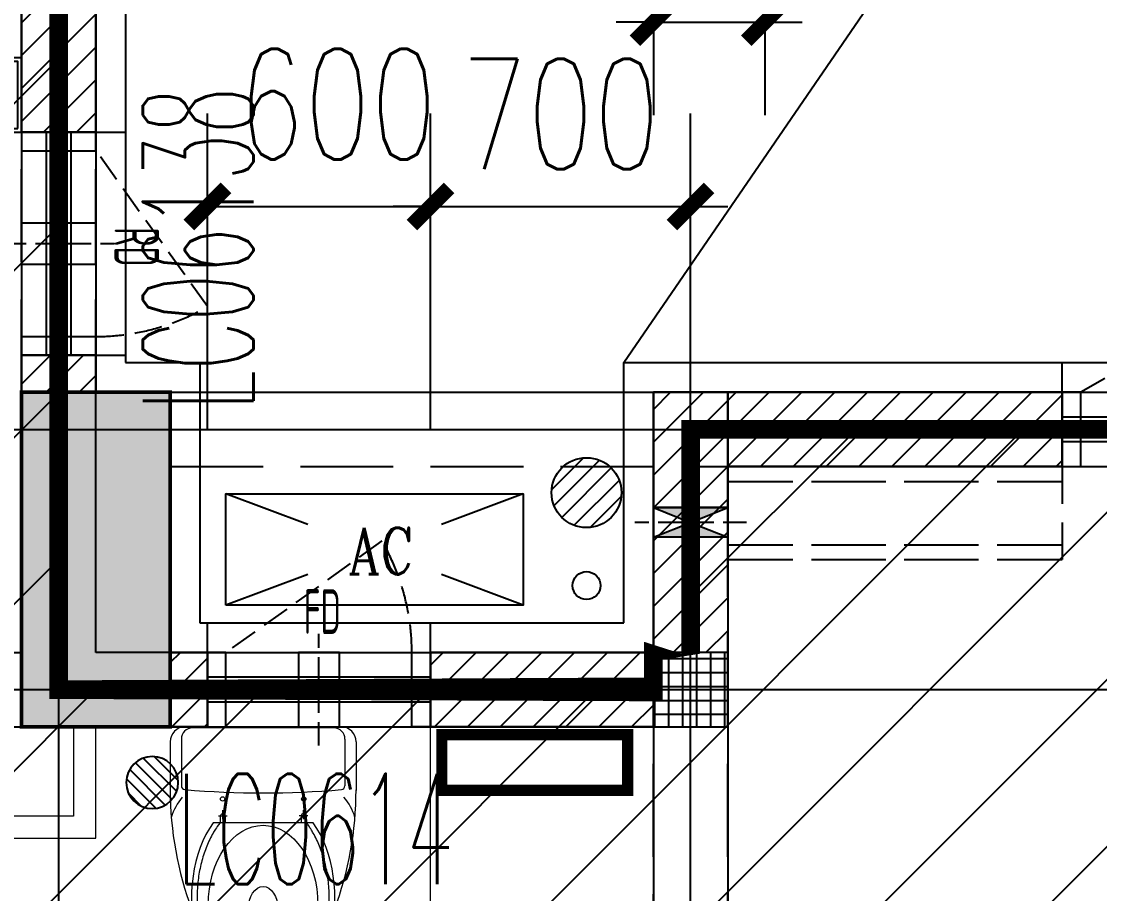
# Model space of a CAD drawing. Header units: millimetres. Extents: x 815519 to 890079, y 147095 to 251022.
# Drawn here: x 831619 to 834519, y 159547 to 161893 of the extents above; entities that cross this region are included whole.
import ezdxf

# ---------------------------------------------------------------- set-up
doc = ezdxf.new("R2010")
doc.units = ezdxf.units.MM
doc.header["$LTSCALE"] = 1000
for name, pattern in [('__DASH', [0.35, 0.25, -0.1]), ('DASH', [0.35, 0.25, -0.1]), ('DOTE', [61.467999999999996, 50.8, -5.08, 0.508, -5.08])]:
    doc.linetypes.add(name, pattern=pattern)
doc.layers.get('Defpoints').update_dxf_attribs({"color": 1})
for name, color, linetype in [('000-深灰', 8, 'Continuous'), ('00000602', 7, 'Continuous'), ('A-WIND（门窗）', 155, 'Continuous'), ('COLUMN', 9, 'Continuous'), ('EQUIP_地漏', 7, 'Continuous'), ('KTIAO', 125, 'Continuous'), ('LVTRY', 84, 'Continuous'), ('PC_预制外墙', 11, 'Continuous'), ('PC_预制外墙填充', 252, 'Continuous'), ('PIPE-地暖供', 4, 'Continuous'), ('PUB_DIM', 3, 'Continuous'), ('PUB_HATCH', 8, 'Continuous'), ('STAIR', 52, 'Continuous'), ('SURFACE', 6, 'Continuous'), ('VPIPE-凝结', 151, 'TG_N'), ('WALL', 2, 'Continuous'), ('WINDOW', 4, 'Continuous'), ('WINDOW_TEXT', 7, 'Continuous'), ('总内隔墙', 30, 'Continuous'), ('柱', 2, 'Continuous'), ('梁虚线', 134, 'DASH'), ('看线', 163, 'Continuous'), ('空调', 9, 'Continuous'), ('面积框', 6, 'Continuous'), ('预留洞-厨房', 6, 'Continuous')]:
    doc.layers.add(name, color=color, linetype=linetype)
doc.layers.add('DOTE', color=1, linetype='DOTE', plot=False)
for name, color, linetype, lineweight in [('厨卫', 154, 'Continuous', 0), ('预留洞-卫生间', 6, 'Continuous', 25), ('预留洞-空调', 6, 'Continuous', 25)]:
    doc.layers.add(name, color=color, linetype=linetype, lineweight=lineweight)
doc.styles.add('_TCH_DIM_T3', font='SIMPLEX.shx', dxfattribs={"width": 0.7, "bigfont": 'GBCBIG.shx'})
doc.styles.add('_TCH_WINDOW', font='SIMPLEX', dxfattribs={"height": 3.5, "bigfont": 'GBCBIG'})
doc.styles.add('COMPLEX', font='COMPLEX')
doc.styles.add('TG_LINETYPE', font='SIMPLEX', dxfattribs={"width": 0.8, "height": 3, "bigfont": 'HZTXT'})
doc.styles.add('TSSD_REIN', font='TSSDENG.shx', dxfattribs={"width": 0.69, "height": 0.2, "bigfont": 'TSSDCHN.shx'})
doc.linetypes.add('TG_N', pattern='A,2,-0.3,["N",TG_LINETYPE,S=0.1,R=0,X=-0.23,Y=-0.15],0', length=2.3)
doc.dimstyles.new('_TCH_ARCH&&100', dxfattribs={"dimtxt": 297.5, "dimasz": 100, "dimexe": 250, "dimexo": 300, "dimgap": 100, "dimtad": 1, "dimdec": 0, "dimzin": 0, "dimdsep": 46, "dimtxsty": '_TCH_DIM_T3', "dimblk": 'ARCHTICK', "dimcen": 0.09, "dimclrt": 7, "dimazin": 2, "dimtfac": 1, "dimtdec": 0, "dimtix": 1, "dimtmove": 2, "dimatfit": 3, "dimfxl": 1, "dimtolj": 1, "dimtzin": 0, "dimarcsym": 0})

# ---------------------------------------------------------------- blocks, each defined once
blk = doc.blocks.new('10#标准层轴网')
at = {"layer": 'DOTE'}
for p, q in [((-358233.0922989284, 342149.9996841938), (-358233.0913223955, 354949.9996841941)), ((-370833.0922989011, 352749.9996840227), (-348433.0915125169, 352749.9996842428)), ((-356533.0922989284, 342149.9996841938), (-356533.0922989284, 352749.9996841633)), ((-370833.0922989011, 352049.9996838372), (-345833.0922989283, 352049.9996840828))]:
    blk.add_line(p, q, dxfattribs=at)
blk = doc.blocks.new('dddfg')
at = {"layer": '空调'}
for p, q in [((-230086.3118268624, 24543.19411020074), (-230086.3118268624, 24368.19411020074)), ((-229986.3118268624, 24543.19411020074), (-230086.3118268624, 24543.19411020074)), ((-230046.3118268624, 24543.19411020074), (-230046.3118268624, 24368.19411020074)), ((-229836.3118268624, 24543.19411020074), (-229936.3118268624, 24543.19411020074)), ((-229876.3118268624, 24543.19411020074), (-229876.3118268624, 24368.19411020074)), ((-229836.3118268624, 24543.19411020074), (-229836.3118268624, 24368.19411020074)), ((-230086.3118268624, 24318.19411020074), (-230086.3118268662, 24118.19411020074)), ((-230046.3118268624, 24318.19411020074), (-230046.3118268661, 24118.19411020074)), ((-229876.3118268624, 24318.19411020074), (-229876.3118268661, 24118.19411020074)), ((-229836.3118268624, 24318.19411020074), (-229836.3118268661, 24118.19411020074)), ((-230086.3118268662, 24068.19411020074), (-230086.3118268662, 23868.19411020074)), ((-230046.3118268661, 24068.19411020074), (-230046.3118268661, 23868.19411020074)), ((-229876.3118268661, 24068.19411020074), (-229876.3118268661, 23868.19411020074)), ((-229836.3118268661, 24068.19411020074), (-229836.3118268661, 23868.19411020074)), ((-230086.3118268662, 23818.19411020074), (-230086.3118268662, 23643.19411020074)), ((-230046.3118268661, 23818.19411020074), (-230046.3118268661, 23643.19411020074)), ((-229876.3118268661, 23818.19411020074), (-229876.3118268661, 23643.19411020074)), ((-229836.3118268661, 23818.19411020074), (-229836.3118268661, 23643.19411020074)), ((-230086.3118268662, 23643.19411020074), (-229986.3118268661, 23643.19411020074)), ((-229936.3118268662, 23643.19411020074), (-229836.3118268661, 23643.19411020074))]:
    blk.add_line(p, q, dxfattribs=at)
blk = doc.blocks.new('空调室外机')
at = {"linetype": 'ByBlock', "ltscale": 0.4}
for p, q in [((-375.1793868695968, 159.3595636032114), (-155.3994788364798, 76.94209809089807)), ((205.0407050972572, 76.94209809078166), (424.8206131304032, 159.3595636032114)), ((-375.1793868695968, -140.6404363967886), (-155.3994788364798, -58.22297088462074)), ((205.0407050972572, -58.22297088443884), (424.8206131304032, -140.6404363967886))]:
    blk.add_line(p, q, dxfattribs=at)
blk.add_lwpolyline([(424.8206131304032, -140.6404363967886), (424.8206131304032, 159.3595636032114), (-375.1793868695968, 159.3595636032114), (-375.1793868695968, -140.6404363967886)], close=True, dxfattribs=at)
at = {"style": 'COMPLEX', "width": 0.8}
blk.add_attdef('AC', (-83.74582637642743, -57.04725911273272, 4.794341173199349e-09), '', height=125, dxfattribs=at)
blk = doc.blocks.new('$WINLIB2D$00000001')
for p, q in [((-0.5, 0.5), (0.5, 0.5)), ((-0.5, 0.5), (-0.4999999999999999, -0.5)), ((0.5, -0.5), (0.5, 0.5)), ((0.5, 0.1666666666666666), (-0.5, 0.1666666666666666)), ((0.5, -0.1666666666666667), (-0.5, -0.1666666666666667)), ((-0.4999999999999999, -0.5), (0.5, -0.5))]:
    blk.add_line(p, q)
blk = doc.blocks.new('3A户型-平面')
at = {"layer": 'A-WIND（门窗）', "linetype": 'DASH', "ltscale": 0.3}
for p, q in [((1071831.008061263, -1138190.615384305), (1071531.008061263, -1137771.000142034)), ((1074700.623445233, -1138121.000000031), (1074181.008202962, -1138421.000000031)), ((1072300.622877534, -1138821.00000001), (1071881.007635263, -1139121.00000001))]:
    blk.add_line(p, q, dxfattribs=at)
at = {"layer": 'A-WIND（门窗）'}
for points in [[(1071531.00820342, -1137721.000000068), (1071331.008061274, -1137721.000000068), (1071331.008061263, -1137771.000142034), (1071531.008061263, -1137771.000142034)], [(1071531.008203422, -1138321.000000072), (1071331.008061276, -1138321.000000072), (1071331.008061263, -1138271.000142034), (1071531.008061263, -1138271.000142034)], [(1074131.008060996, -1138420.999857874), (1074131.008060996, -1138621.00000002), (1074181.008202962, -1138621.000000031), (1074181.008202962, -1138421.000000031)], [(1071831.007493297, -1139120.999857853), (1071831.007493297, -1139320.999999999), (1071881.007635263, -1139321.00000001), (1071881.007635263, -1139121.00000001)], [(1072431.007777229, -1139120.999857853), (1072431.007777229, -1139320.999999999), (1072381.007635263, -1139321.00000001), (1072381.007635263, -1139121.00000001)]]:
    blk.add_lwpolyline(points, close=True, dxfattribs=at)
at = {"layer": 'A-WIND（门窗）', "linetype": 'DASH', "ltscale": 0.3}
for centre, start, end in [((1071531.008061263, -1137671.000142034), 270, 300.000000016618), ((1071781.007635263, -1139121.00000001), 0, 30.00000001661797)]:
    blk.add_arc(centre, 600.0000000000776, start, end, dxfattribs=at)
at = {"layer": 'STAIR'}
blk.add_line((1071811.008061064, -1138421.000000041), (1072951.008061065, -1138421.000000031), dxfattribs=at)
at = {"layer": 'SURFACE'}
for p, q in [((1071611.008061065, -1137300.999999999), (1071611.008061065, -1138341.000000074)), ((1071531.008061273, -1137721.000000074), (1071611.008061065, -1137721.000000074)), ((1071531.008203422, -1138321.000000072), (1071611.008061065, -1138321.000000072)), ((1072951.008061065, -1139040.999999999), (1072951.008061065, -1138340.999999998)), ((1072951.008061065, -1138340.999999998), (1076331.008061549, -1138341.000000014)), ((1074131.008061094, -1138421.000000023), (1074131.008061094, -1138341.000000003)), ((1071811.008061064, -1139040.999999999), (1072951.008061065, -1139040.999999999)), ((1071831.007493396, -1139120.999999999), (1071831.007493396, -1139040.999999999)), ((1072431.007493396, -1139121.000000013), (1072431.007493396, -1139040.999999999))]:
    blk.add_line(p, q, dxfattribs=at)
blk.add_lwpolyline([(1071611.008061065, -1138341.000000074), (1071811.008061064, -1138341.000000074), (1071811.008061064, -1139040.999999999)], dxfattribs=at)
at = {"layer": 'WALL'}
for p, q in [((1071531.008061277, -1137721.000000149), (1071531.008061289, -1137020.999999993)), ((1071331.008061285, -1137221.000000071), (1071331.008061281, -1137721.000000145)), ((1071331.008061281, -1137721.000000145), (1071531.008061277, -1137721.000000149)), ((1071531.008061265, -1138321.000000149), (1071331.00806127, -1138321.000000145)), ((1071331.00806127, -1138321.000000145), (1071331.008061246, -1139221.000000024)), ((1071531.008061248, -1139121.000000078), (1071531.008061265, -1138321.000000149)), ((1073031.008061172, -1138420.999999981), (1073031.008061172, -1139121.000000078)), ((1074131.008061192, -1138420.999999959), (1073031.008061172, -1138420.999999981)), ((1074131.008061194, -1138621.000000039), (1074131.008061192, -1138420.999999959)), ((1073231.008061181, -1138621.000000055), (1073231.008061079, -1139220.999999999)), ((1073231.008061181, -1138621.000000055), (1074131.008061194, -1138621.000000039)), ((1071831.007493286, -1139121.000000021), (1071531.008061248, -1139121.000000078)), ((1071831.007493286, -1139320.999999973), (1071831.007493286, -1139121.000000021)), ((1073031.008061172, -1139121.000000078), (1072431.007493286, -1139121.000000021)), ((1072431.007493286, -1139121.000000021), (1072431.007493286, -1139321.00000001)), ((1073231.008061079, -1139220.999999999), (1073231.008061005, -1141020.999999997)), ((1070631.008061149, -1139321.000000024), (1071431.008061245, -1139320.999999999)), ((1071431.008061245, -1139320.999999999), (1071831.007493286, -1139320.999999973)), ((1072431.007493286, -1139321.00000001), (1073031.008061004, -1139321.000000098)), ((1073031.008061004, -1139321.000000098), (1073031.008061005, -1141020.999999923))]:
    blk.add_line(p, q, dxfattribs=at)
at = {"layer": 'KTIAO', "extrusion": (0, 0, -1)}
ref = blk.add_blockref('空调室外机', (-1072305.829650747, -1138853.411779252), dxfattribs=dict(at, zscale=-1))
ref.add_attrib('AC', 'AC', (1072209.677944116, -1138910.459037927), dxfattribs={"layer": '0', "height": 125, "style": 'COMPLEX', "width": 0.8000000000465661})
at = {"layer": 'WINDOW'}
ref = blk.add_blockref('$WINLIB2D$00000001', (1071431.008061269, -1138021.000000072), dxfattribs=dict(at, xscale=600, yscale=-200, zscale=600, rotation=269.9999999988692))
ref.add_attrib('A', 'LC06138', (1071954.75806126, -1138469.000000082), dxfattribs={"layer": 'WINDOW_TEXT', "height": 297.5, "rotation": 89.99999999886924, "style": '_TCH_WINDOW', "width": 0.4941176470588236})
ref = blk.add_blockref('$WINLIB2D$00000001', (1074731.008061079, -1138521.000000014), dxfattribs=dict(at, xscale=1200, yscale=-200, zscale=1200, rotation=5.502837954355176e-10))
ref.add_attrib('A', 'NC12135', (1074279.508061077, -1138294.750000018), dxfattribs={"layer": 'WINDOW_TEXT', "height": 297.5, "style": '_TCH_WINDOW', "width": 0.4941176470588236})
ref = blk.add_blockref('$WINLIB2D$00000001', (1072131.007493387, -1139220.999999999), dxfattribs=dict(at, xscale=600, yscale=200, zscale=600, rotation=7.847184249402266e-12))
ref.add_attrib('A', 'LC0614', (1071749.507493387, -1139744.749999908), dxfattribs={"layer": 'WINDOW_TEXT', "height": 297.5, "style": '_TCH_WINDOW', "width": 0.4941176470588236})
at = {"layer": '空调', "extrusion": (0, 0, -1), "zscale": -1, "rotation": 270}
blk.add_blockref('dddfg', (-1097774.202171197, -1368707.311826906), dxfattribs=at)
blk = doc.blocks.new('10#-剪力墙-初')
at = {"layer": 'PUB_HATCH'}
blk.add_hatch(color=256, dxfattribs=at).paths.add_polyline_path([(661512.9095045128, -143900.9225173861), (661512.9095045128, -143000.9224868686), (661112.9095045128, -143000.9224868686), (661112.9095045128, -143900.9225173861)])
at = {"layer": '柱', "color": 6, "ltscale": 0.9999999776482582, "const_width": 10}
blk.add_lwpolyline([(661512.9095045128, -143900.9225173861), (661512.9095045128, -143000.9224868686), (661112.9095045128, -143000.9224868686), (661112.9095045128, -143900.9225173861)], close=True, dxfattribs=at)
blk = doc.blocks.new('61219101212984')
for points in [[(-100, -50.00000000500586), (100, -50.00000000500586), (100, 29.99999999493593, 0.414213562373095), (80, 49.99999999493593), (-80, 49.99999999499414, 0.414213562373095), (-100, 29.99999999499414)], [(-90, -40.00000000500586), (90, -40.00000000500586), (90, 29.99999999493593, 0.4142135623722427), (80, 39.99999999493593), (-79.99999999998545, 39.99999999499414, 0.4142135623726688), (-89.99999999998545, 29.99999999499414)]]:
    blk.add_lwpolyline(points, format="xyb", close=True)
for centre in [(-40.8463095780462, -5.005858838558197e-09), (40.8463095780462, -5.005858838558197e-09), (157.518258723737, -5.005858838558197e-09)]:
    blk.add_circle(centre, 20)
blk = doc.blocks.new('Z$W@#022B05CA')
at = {"layer": '厨卫'}
for p, q in [((698.7404421418905, 500.0000009611248), (567.7692586295307, 500.0000009611248)), ((705.6636713556944, 470.0000009611248), (579.888202290982, 470.0000009611248)), ((735.6636713556944, 60.0000009611249), (735.6636713556944, 440.0000009611249)), ((738.7404421418905, 40.00000096112489), (738.7404421418905, 460.0000009611249)), ((480.7404421418905, 115.3080986971035), (480.7404421418905, 384.6919032260777)), ((480.7404421418905, 364.434164066799), (499.8916659541429, 364.434164066799)), ((499.8916659541429, 352.1830352004616), (480.7404421418905, 352.1830352004616)), ((490.4159995503723, 358.4826363604516), (514.1897184997797, 358.4826363604516)), ((499.1188744679093, 370.1503302166238), (499.1188744679093, 346.6027271384373)), ((499.8916659541429, 147.8169667227193), (480.7404421418905, 147.8169667227193)), ((499.1188744679093, 129.8496717065573), (499.1188744679093, 153.3972747847438)), ((480.7404421418905, 135.5658378563821), (499.8916659541429, 135.5658378563821)), ((490.4159995503723, 141.5173655627295), (514.1897184997797, 141.5173655627295)), ((705.6636713556944, 30.0000009611249), (579.888202290982, 30.0000009611249)), ((698.7404421418905, 9.61124897e-07), (567.7692586071789, 9.61124897e-07))]:
    blk.add_line(p, q, dxfattribs=at)
for centre in [(544.7574571557343, 359.2408365709707), (544.7574571557343, 140.7591653522104)]:
    blk.add_circle(centre, 5.820712801549234, dxfattribs=at)
for centre, radius, start, end in [((568.5248325467109, -416.2348551042377), 916.2351676084767, 89.9527510938484, 110.6123380870915), ((448.5241986885666, 346.1781065864489), 157.8971577643039, 50.18150480979171, 72.8477667185989), ((698.7404421418905, 460.0000009611249), 40, 0, 90), ((579.888202290982, 460.0000009611249), 10, 90, 175.0114579781724), ((705.6636713556944, 440.0000009611249), 30, 0, 90), ((2985.740442141891, 250.0000009620562), 2424.999999999396, 175.0114579781724, 184.9885420218275), ((499.3388472087682, 358.3085996331646), 6.150459185825068, 275.1568483238604, 84.84315167613958), ((499.3388472087682, 141.6914022900164), 6.150459185825068, 275.1568483238604, 84.84315167613958), ((568.5248325467109, 916.2348570274188), 916.2351676084767, 249.3876619129086, 270.0472489061516), ((705.6636713556944, 60.0000009611249), 30, 270, 0), ((448.5241986885666, 153.8218953367322), 157.8971577643039, 287.1522332814012, 309.8184951902083), ((579.888202290982, 40.00000096112489), 10, 184.9885420218275, 270), ((698.7404421418905, 40.00000096112489), 40, 270, 0)]:
    blk.add_arc(centre, radius, start, end, dxfattribs=at)
for centre, major_axis, ratio, start_param, end_param in [((279.7404421418905, 250.0000009611249), (281, 0), 0.6859192225534013, 0.7737394531701886, 5.509445854009397), ((259.4688631631435, 250.2726128390059), (214.3896387416462, -3.987663000000001e-10), 0.6878610933900875, 1.570796326796175, 7.853981633975761), ((248.3155089356005, 250.0000009611249), (60.72310975182336, 4.171288e-10), 0.6571642650454214, 1.570796326790381, 7.853981633969967)]:
    blk.add_ellipse(centre, major_axis=major_axis, ratio=ratio, start_param=start_param, end_param=end_param, dxfattribs=at)
blk.add_open_spline([(479.3096623942256, 366.9694898370653), (466.0155404433607, 376.7023563114926), (459.5792309865355, 380.7958584660664), (441.8301749303936, 391.0076063210145), (430.0157661549746, 396.7590443454683), (405.1060894168913, 406.9055610112846), (392.0113043710589, 411.3005195083096), (364.9029980748892, 418.5943306293338), (350.8898989446462, 421.4931314280256), (322.3341123200954, 425.7039181953295), (307.79181541875, 427.015881627798), (278.5817224606871, 428.0123202390968), (263.9143056571484, 427.6967905918137), (234.8615265190602, 425.4479830125347), (220.4765459895134, 423.5147162154317), (192.3882948160171, 418.0904914205894), (178.6854240074753, 414.5995649779215), (152.3414920344948, 406.1697809537872), (139.7008727639913, 401.2309945160523), (115.8294662795961, 390.0635138507933), (104.5991926379502, 383.8349885456263), (83.8501991517842, 370.2910046586767), (74.33205818012355, 362.9759474843742), (57.24624580144882, 347.4988908916712), (49.67904347926378, 339.3377247815952), (36.65452219545841, 322.4276973744854), (31.19704710692167, 313.680093142204), (22.46485101059079, 295.8437436567618), (19.18882418051362, 286.7558515230194), (14.82642544806003, 268.4368480686099), (13.73839331790805, 259.2048411769793), (13.74249675497412, 240.7430586544797), (14.83463441953063, 231.5111766960472), (19.20526120066643, 213.1927308393642), (22.48541182279587, 204.1052751289681), (31.22579670324922, 186.2702215351164), (36.6873347349465, 177.5234789205715), (49.71976782009005, 160.6156634278595), (57.29081717506051, 152.4558472521603), (74.383945222944, 136.9819697504863), (83.90555425733328, 129.6687407782301), (104.6609695851802, 116.1288348110392), (115.894197050482, 109.9025585995987), (139.7708947509527, 98.73991771880537), (152.4138515666127, 93.80372168961912), (178.7617692686617, 85.37937117181717), (192.4662883654237, 81.89128771424294), (220.5570987015962, 76.47290894016623), (234.9429901540279, 74.54264512937515), (263.9968281537294, 72.2999092610553), (278.6643929108977, 71.98744830489157), (307.8740147091448, 72.98999512940645), (322.4156924933195, 74.30499805230647), (350.9694911167025, 78.52173999883235), (364.9812213219702, 81.42345644719899), (392.0860793106258, 88.72288169991224), (405.1787848807871, 93.12053859978916), (430.0836552791297, 103.2721444256603), (441.8953370451927, 109.0259730089456), (459.6188334673644, 119.2293317671865), (466.0343248844147, 123.3108342150226), (481.043702635914, 132.6969981817528)], degree=3, knots=[3.915332106759953, 3.915332106759953, 3.915332106759953, 3.915332106759953, 4.014440589322762, 4.014440589322762, 4.176504673233075, 4.176504673233075, 4.338568757143388, 4.338568757143388, 4.500632841053703, 4.500632841053703, 4.662696924964015, 4.662696924964015, 4.824761008874329, 4.824761008874329, 4.986825092784642, 4.986825092784642, 5.148889176694956, 5.148889176694956, 5.310953260605269, 5.310953260605269, 5.473017344515583, 5.473017344515583, 5.635081428425896, 5.635081428425896, 5.797145512336209, 5.797145512336209, 5.959209596246523, 5.959209596246523, 6.121273680156836, 6.121273680156836, 6.283337764067148, 6.283337764067148, 6.445401847977463, 6.445401847977463, 6.607465931887777, 6.607465931887777, 6.769530015798089, 6.769530015798089, 6.931594099708402, 6.931594099708402, 7.093658183618716, 7.093658183618716, 7.255722267529029, 7.255722267529029, 7.417786351439342, 7.417786351439342, 7.579850435349656, 7.579850435349656, 7.741914519259969, 7.741914519259969, 7.903978603170281, 7.903978603170281, 8.066042687080596, 8.066042687080596, 8.22810677099091, 8.22810677099091, 8.390170854901223, 8.390170854901223, 8.552234938811539, 8.552234938811539, 8.651038507599205, 8.651038507599205, 8.651038507599205, 8.651038507599205], dxfattribs=at)
blk = doc.blocks.new('3A-左户厨卫')
at = {"layer": '厨卫'}
blk.add_lwpolyline([(-462816.5023783312, 436049.9243718642), (-462816.5023782008, 435809.9238276095), (-463656.5023879168, 435809.9238371188), (-463656.5023879168, 435749.9238371169), (-462756.5023781896, 435749.9238276039), (-462756.5023781896, 436049.9238279122), (-462816.5023783312, 436049.9238278898)], dxfattribs=at)
blk.add_lwpolyline([(-461856.5024349337, 436049.9996841936), (-461256.5024349337, 436049.9996841936), (-461256.5024349291, 434349.999683961), (-461856.5024349291, 434349.999683961)], close=True, dxfattribs=at)
at = {"ltscale": 0.002, "rotation": 90}
blk.add_blockref('Z$W@#022B05CA', (-462056.5023772285, 435311.1833857703), dxfattribs=at)
at = {"layer": 'LVTRY', "linetype": 'ByBlock', "extrusion": (0, 0, -1), "xscale": -0.9999999999999993, "zscale": -0.9999999999999993, "rotation": 269.9911753785147}
blk.add_blockref('61219101212984', (463006.4873380109, 437749.9923571206), dxfattribs=at)
blk = doc.blocks.new('A$C229B3283')
at = {"color": 2, "linetype": 'DASH', "ltscale": 0.25}
blk.add_lwpolyline([(-4.656612873077393e-09, -249.9998619629769), (-4.656612873077393e-09, 50.00013803702313)], dxfattribs=at)
blk.add_lwpolyline([(-54.99999998416752, 0), (-54.99999998416752, -200), (54.99999998416752, -200), (54.99999998416752, 0), (-54.99999998416752, 0)])
at = {"color": 8, "style": 'TSSD_REIN', "width": 0.5519999999999999}
blk.add_text('FD', height=120, dxfattribs=at).set_placement((-40.76307692773354, 50.00013803702313))
blk = doc.blocks.new('A$C3BAF56AD')
at = {"color": 2, "linetype": 'DASH', "ltscale": 0.25}
blk.add_lwpolyline([(0, -249.9998619629769), (0, 50.00013803702313)], dxfattribs=at)
blk.add_lwpolyline([(-54.9999999795109, 0), (-54.9999999795109, -200), (54.99999998882413, -200), (54.99999998882413, 0), (-54.9999999795109, 0)])
at = {"color": 8, "style": 'TSSD_REIN', "width": 0.5519999999999999}
blk.add_text('RD', height=120, dxfattribs=at).set_placement((-44.58461538461539, 50.00013803702313))
blk = doc.blocks.new('A$C1AEB30FF')
h = blk.add_hatch(color=8)
h.dxf.hatch_style = 1
h.paths.add_polyline_path([(39.9999999795109, -200.0000000007822), (0, -99.99999998331987), (39.9999999795109, -7.821654435247183e-10)])
h.paths.add_polyline_path([(-39.99999998882413, -200.0000000007822), (0, -99.99999998331987), (-39.9999999795109, -7.821654435247183e-10)])
at = {"color": 2, "linetype": 'DASH', "ltscale": 0.25}
blk.add_lwpolyline([(0, 49.99986196231112), (0, -250.0001380376889)], dxfattribs=at)
for points in [[(39.9999999795109, -200.0000000007822), (39.9999999795109, -7.821654435247183e-10), (-39.99999998882413, -7.821654435247183e-10), (-39.99999998882413, -200.0000000007822), (39.9999999795109, -200.0000000007822)], [(-39.9999999795109, -200.0000000007822), (0, -99.99999998331987), (-39.9999999795109, -7.821654435247183e-10), (-39.9999999795109, -200.0000000007822)], [(39.9999999795109, -200.0000000007822), (0, -99.99999998331987), (39.9999999795109, -7.821654435247183e-10), (39.9999999795109, -200.0000000007822)]]:
    blk.add_lwpolyline(points)
blk = doc.blocks.new('地漏')
h = blk.add_hatch()
h.set_pattern_fill('LINE', color=13, scale=25, angle=45, style=0)
h.set_pattern_definition([(45, (0, 0), (-16.83798022700466, 16.83798022700466), [])])
edge = h.paths.add_edge_path()
edge.add_arc((6430372.681520102, -196010.5943018839), 70, 0, 360)
at = {"color": 13}
blk.add_line((6430410.515359155, -195951.9497074843), (6430411.85030479, -195953.284653119), dxfattribs=at)
blk.add_circle((6430372.681520102, -196010.5943018839), 70)
blk = doc.blocks.new('$TwtSys$00000141')
for p, q in [((-94.19606303561523, 7.672111694559135), (-10.08309029082739, 91.78508443935061)), ((-94.19606303561523, 7.672111694559135), (-10.08309029082739, 91.78508443935061)), ((-87.21916889109707, -35.05448014085778), (35.05448014085778, 87.21916889110071)), ((-87.21916889109707, -35.05448014085778), (35.05448014085778, 87.21916889110071)), ((-66.46803743153214, -66.46803743153941), (66.46803743153214, 66.46803743153214)), ((-66.46803743153214, -66.46803743153578), (66.46803743153214, 66.46803743153214)), ((-32.35611368903483, -87.061266563549), (87.58274635417911, 32.87759347966494)), ((-32.35611368903483, -87.061266563549), (87.58274635417911, 32.87759347966858)), ((11.43110768805855, -92.25951895252001), (92.2594807012465, -11.43114593933933)), ((11.43110768805855, -92.25951895252001), (92.2594807012465, -11.43114593933933))]:
    blk.add_line(p, q)
blk.add_circle((0, 0), 94)
blk.add_circle((0, 0), 94)
blk = doc.blocks.new('3-A-雨水-留洞')
at = {"layer": 'VPIPE-凝结'}
blk.add_circle((-558294.1501331789, 689470.499977806), 37.5, dxfattribs=at)
at = {"layer": 'EQUIP_地漏'}
blk.add_blockref('$TwtSys$00000141', (-558294.1538858323, 689720.5002334875), dxfattribs=at)
at = {"layer": 'EQUIP_地漏', "xscale": -1, "rotation": 180}
blk.add_blockref('地漏', (-6989835.195197764, 492929.9059003295), dxfattribs=at)
at = {"layer": '预留洞-卫生间'}
blk.add_blockref('A$C229B3283', (-559014.1507008807, 689290.4999472592), dxfattribs=at)
at = {"layer": '预留洞-厨房', "rotation": 270}
blk.add_blockref('A$C3BAF56AD', (-559614.1501330049, 690390.4999471842), dxfattribs=at)
at = {"layer": '预留洞-空调', "xscale": -1, "rotation": 270}
blk.add_blockref('A$C1AEB30FF', (-557914.1501332052, 689640.4999472462), dxfattribs=at)
blk = doc.blocks.new('_ArchTick')
at = {"color": 0, "linetype": 'ByBlock', "const_width": 0.4}
blk.add_lwpolyline([(-0.5, -0.5), (0.5, 0.5)], dxfattribs=at)
blk = doc.blocks.new('*D914')
at = {"layer": 'Defpoints', "color": 0, "transparency": 16777216}
for p in [(-230030.0015087411, 544199.9996842742), (-230630.0017925831, 543299.9996842269), (-230030.0015087411, 543299.9996842269)]:
    blk.add_point(p, dxfattribs=at)
at = {"layer": 'PUB_DIM', "color": 0, "lineweight": -2, "transparency": 16777216}
for p, q in [((-230630.0017925831, 543599.9996842269), (-230630.0017925831, 544449.9996842742)), ((-230030.0015087411, 543599.9996842269), (-230030.0015087411, 544449.9996842742)), ((-230630.0017925831, 544199.9996842742), (-230030.0015087411, 544199.9996842742))]:
    blk.add_line(p, q, dxfattribs=at)
at = {"layer": 'PUB_DIM', "color": 0, "lineweight": -2, "transparency": 16777216, "xscale": 100, "yscale": 100, "zscale": 100, "rotation": 180}
blk.add_blockref('_ArchTick', (-230630.0017925831, 544199.9996842742), dxfattribs=at)
at = {"layer": 'PUB_DIM', "color": 0, "lineweight": -2, "transparency": 16777216, "xscale": 100, "yscale": 100, "zscale": 100}
blk.add_blockref('_ArchTick', (-230030.0015087411, 544199.9996842742), dxfattribs=at)
at = {"layer": 'PUB_DIM', "color": 7, "transparency": 16777216, "insert": (-230280.0016506621, 544474.9996842742), "char_height": 297.5, "attachment_point": 5, "style": '_TCH_DIM_T3'}
blk.add_mtext('\\A1;600', dxfattribs=at)
blk = doc.blocks.new('*D915')
at = {"layer": 'Defpoints', "color": 0, "transparency": 16777216}
for p in [(-229330.0012249039, 544199.9996842742), (-230030.0015087411, 543299.9996842269), (-229330.0012249039, 543299.9996842269)]:
    blk.add_point(p, dxfattribs=at)
at = {"layer": 'PUB_DIM', "color": 0, "lineweight": -2, "transparency": 16777216}
for p, q in [((-230030.0015087411, 543599.9996842269), (-230030.0015087411, 544449.9996842742)), ((-229330.0012249039, 543599.9996842269), (-229330.0012249039, 544449.9996842742)), ((-230030.0015087411, 544199.9996842742), (-230130.0015087411, 544199.9996842742)), ((-230030.0015087411, 544199.9996842742), (-229330.0012249039, 544199.9996842742)), ((-229330.0012249039, 544199.9996842742), (-229230.0012249039, 544199.9996842742))]:
    blk.add_line(p, q, dxfattribs=at)
at = {"layer": 'PUB_DIM', "color": 0, "lineweight": -2, "transparency": 16777216, "xscale": 100, "yscale": 100, "zscale": 100}
blk.add_blockref('_ArchTick', (-230030.0015087411, 544199.9996842742), dxfattribs=at)
at = {"layer": 'PUB_DIM', "color": 0, "lineweight": -2, "transparency": 16777216, "xscale": 100, "yscale": 100, "zscale": 100, "rotation": 180}
blk.add_blockref('_ArchTick', (-229330.0012249039, 544199.9996842742), dxfattribs=at)
at = {"layer": 'PUB_DIM', "color": 7, "transparency": 16777216, "insert": (-229680.0013668225, 544448.7496842742), "char_height": 297.5, "attachment_point": 5, "style": '_TCH_DIM_T3'}
blk.add_mtext('\\A1;700', dxfattribs=at)
blk = doc.blocks.new('10#-标准层-装备式')
at = {"layer": 'PC_预制外墙填充'}
h = blk.add_hatch(dxfattribs=at)
h.set_pattern_fill('ANSI31', color=256, scale=500, style=0)
h.set_pattern_definition([(45, (-572752.7106623393, 434421.0805981586), (-44.19417382415921, 44.19417382415922), [])])
h.paths.add_polyline_path([(198313.4987755634, 538999.9998295504), (198513.4987755648, 538999.9998295504), (198513.4987755648, 539599.9996834855), (198313.4987755634, 539599.9996834855)])
h.paths.add_polyline_path([(195313.4987755633, 538999.9998295639), (195113.4987755634, 538999.9998295639), (195113.4987755634, 539599.9998295557), (195313.4987755633, 539599.9998295557)])
h.paths.add_polyline_path([(188313.4987755192, 536999.9996834683), (188113.4987755192, 536999.9996834683), (188113.4987755192, 536399.9996834683), (188313.4987755192, 536399.9996834683)])
h.paths.add_polyline_path([(183313.4987753995, 536399.9996834683), (183113.4987754114, 536399.9996834683), (183113.4987754114, 536999.9996834524), (183313.4987753995, 536999.9996834524)])
h.paths.add_polyline_path([(181513.4987757184, 536399.9996834846), (181513.4987759, 536999.9996834846)])
h.paths.add_polyline_path([(181713.4987757184, 536999.9996834846), (181513.4987757184, 536999.9996834846), (181513.4987757184, 536399.9996834846), (181713.4987757184, 536399.9996834846)])
h.paths.add_polyline_path([(176713.4987755987, 536399.9996834846), (176513.4987756106, 536399.9996834846), (176513.4987756106, 536999.9996834683), (176713.4987755987, 536999.9996834683)])
h.paths.add_polyline_path([(169313.4987755985, 537999.9996834883), (169513.4987755565, 537999.9996834883), (169513.4987755565, 538799.9996834818), (169313.4987755985, 538799.9996834818)])
h.paths.add_polyline_path([(165813.4987755605, 537999.9996834813), (166013.4987755504, 537999.9996834813), (166013.4987755504, 538799.9996834855), (165813.4987755605, 538799.9996834855)])
h.paths.add_polyline_path([(166513.4987755504, 547199.9996834855), (165813.4987755617, 547199.9996834855), (165813.4987755617, 547399.9996834766), (166513.4987755504, 547399.9996834766)])
h.paths.add_polyline_path([(185513.4987751219, 543699.9996834366), (185713.4987760029, 543699.9996834366), (185713.4987760029, 542999.9996834822), (185513.4987751219, 542999.9996834822)])
h.paths.add_polyline_path([(179313.4987760024, 542999.9996835302), (179113.4987759528, 542999.9996835302), (179113.4987759528, 543699.9996834527), (179313.4987760024, 543699.9996834527)])
h.paths.add_polyline_path([(198313.4807291062, 542999.999980162), (198513.4987755603, 542999.999980162), (198513.4987755603, 541499.9998465363), (198313.4807291062, 541499.9998465363)])
h.paths.add_polyline_path([(197613.4987755782, 538999.9998295639), (197613.4987755783, 538799.9998295876), (198513.4987755748, 538799.9998295876), (198513.4987755748, 538999.9998295639)])
h.paths.add_polyline_path([(196113.4987755783, 538799.9998295876), (196113.4987755783, 538999.9998295639), (195113.4987755634, 538999.9998295639), (195113.4987755634, 538799.9998295876)])
h.paths.add_polyline_path([(194813.4987755721, 550499.9998923874), (194813.4987755721, 550699.9997692888), (194163.4987755817, 550699.9998064704), (194163.4987755817, 550499.9999295688)])
h.paths.add_polyline_path([(193013.4987755716, 550699.9996903334), (193013.4987755717, 550499.9996903159), (193763.4987755654, 550499.9996834773), (193763.4987755654, 550699.9996834948)])
h.paths.add_polyline_path([(191513.4987755716, 550499.9997039932), (191513.4987755715, 550699.9997040106), (191013.4987755624, 550699.9997085697), (191013.4987755624, 550499.9997085523)])
h.paths.add_polyline_path([(187013.5079435192, 552800.2864433053), (187013.5079435192, 552599.999683486), (187913.5161349257, 552599.999683486), (187913.5161349257, 552800.2864433053)])
h.paths.add_polyline_path([(185713.4997521129, 549799.9999384136), (185913.4997521129, 549799.9999384136), (185913.4997521129, 549899.9996834941), (185713.4997521129, 549899.9996834941)])
h.paths.add_polyline_path([(185913.4997521129, 547999.9999384407), (185713.4997521129, 547999.9999384407), (185713.4997521129, 547699.9996834855), (185913.4997521129, 547699.9996834855)])
h.paths.add_polyline_path([(187213.4987752205, 544399.9996834575), (187413.4987751879, 544399.9996834574), (187413.4987749135, 544899.9996834792), (187213.4987749461, 544899.9996834794)])
h.paths.add_polyline_path([(187413.498775518, 543798.4192781112), (187213.4987755506, 543798.419278111), (187213.4987756046, 543699.999683486), (187413.4987755721, 543699.999683486)])
h.paths.add_polyline_path([(186313.4993432485, 542799.9996834834), (186313.4993432485, 542999.9996834832), (185713.4987750918, 542999.9996834804), (185713.4987750916, 542799.9996834808)])
h.paths.add_polyline_path([(186913.499343339, 542999.999683486), (186913.4993433389, 542799.9996834861), (187013.4987754113, 542799.9996834864), (187013.4987754115, 542999.9996834864)])
h.paths.add_polyline_path([(183413.4987755561, 543499.999683463), (183413.4987755561, 543699.9996834378), (183213.4997521134, 543699.9996834378), (183213.4997521124, 543499.9996834631)])
h.paths.add_polyline_path([(184613.4987756396, 543699.999683437), (184613.4987756397, 543499.9996834624), (185513.4987751209, 543499.999683462), (185513.4987751219, 543699.9996834366)])
h.paths.add_polyline_path([(181413.4987756971, 543699.999683438), (181413.4987756971, 543499.9996834636), (181613.4997521134, 543499.9996834636), (181613.4997521124, 543699.999683438)])
h.paths.add_polyline_path([(180213.4987754992, 543499.9996834636), (180213.4987754992, 543699.9996834381), (179313.4987760029, 543699.999683438), (179313.4987760038, 543499.9996834636)])
h.paths.add_polyline_path([(178513.4987755078, 542999.999683484), (178513.4987755078, 542799.9996834839), (179113.4987760327, 542799.9996834822), (179113.4987760327, 542999.9996834822)])
h.paths.add_polyline_path([(177913.4982077894, 542799.9996834857), (177913.4982077894, 542999.9996834857), (177813.4989176908, 542999.999683486), (177813.4989176908, 542799.999683486)])
h.paths.add_polyline_path([(177413.498776212, 544399.9996833818), (177613.4987761794, 544399.9996833818), (177613.4987761794, 544899.9996834818), (177413.498776212, 544899.9996834818)])
h.paths.add_polyline_path([(177613.4987761794, 543799.9996833818), (177413.498776212, 543799.9996833818), (177413.498776212, 543699.999683438), (177613.4987761794, 543699.999683438)])
h.paths.add_polyline_path([(178413.4997521129, 549800.0160704154), (178613.4997521129, 549800.0160704153), (178613.4997521129, 549899.999683475), (178413.4997521129, 549899.999683475)])
h.paths.add_polyline_path([(178613.4687632056, 547799.9996737911), (178413.4687632055, 547799.9996737911), (178413.4997521129, 547699.9996834855), (178613.4997521129, 547699.9996834855)])
h.paths.add_polyline_path([(177313.4992638057, 552599.9996834858), (177313.4992638057, 552799.9996827279), (176413.4997520477, 552799.9996827279), (176413.4997520477, 552599.999683486)])
h.paths.add_polyline_path([(172713.4990594768, 550899.9996834855), (172713.4990594769, 550699.9996834854), (173613.4987755455, 550699.9996834855), (173613.4987755455, 550899.9996834855)])
h.paths.add_polyline_path([(172063.4987755445, 550699.9996834855), (172063.4987755445, 550899.9996834855), (171863.4987755504, 550899.9996834855), (171863.4987755504, 550699.9996834855)])
h.paths.add_polyline_path([(170763.4990594634, 550599.9996834854), (170763.4990594634, 550399.9996834679), (171213.4987755504, 550399.9996834669), (171213.4987755504, 550599.9996834843)])
h.paths.add_polyline_path([(168863.4987755771, 550599.99968349), (168863.4987755771, 550399.9996834726), (170163.4987755477, 550399.9996834694), (170163.4987755477, 550599.9996834869)])
h.paths.add_polyline_path([(167363.4987755771, 550399.9996834764), (167363.4987755771, 550599.9996834939), (167163.4987755504, 550599.9996834943), (167163.4987755504, 550399.9996834769)])
h.paths.add_polyline_path([(165813.498959765, 546999.9996833504), (166013.4989597664, 546999.9996833504), (166013.4987755624, 547199.9996833528), (165813.498775561, 547199.9996833528)])
h.paths.add_polyline_path([(166013.4996044814, 545499.9996833509), (165813.4996044799, 545499.9996833509), (165813.5010781117, 544699.9996827209), (166013.5010781131, 544699.9996827209)])
h.paths.add_polyline_path([(165813.498775566, 544349.9996834801), (166013.4987755605, 544349.9996834801), (166013.4987755602, 544500.0938752062), (165813.4987755658, 544500.0938752034)])
h.paths.add_polyline_path([(166013.4987755614, 543749.9996834887), (165813.498775567, 543749.9996834887), (165813.4987755686, 542800.0037118044), (166013.498775563, 542800.0037118072)])
h.paths.add_polyline_path([(168513.4987755498, 538199.9996834827), (168513.4987755498, 537999.9996834883), (169313.4987755985, 537999.9996834883), (169313.4987755985, 538199.9996834827)])
h.paths.add_polyline_path([(166713.4987755498, 537999.9996834883), (166713.4987755498, 538199.9996834827), (166013.4987755605, 538199.9996834827), (166013.4987755605, 537999.9996834883)])
h.paths.add_polyline_path([(172213.4987755566, 538999.9996834865), (172213.4987755566, 538799.9996834841), (172413.4987755504, 538799.9996834846), (172413.4987755504, 538999.9996834869)])
h.paths.add_polyline_path([(170213.498775547, 538799.9996834798), (170213.498775547, 538999.9996834821), (170013.4987755504, 538999.9996834818), (170013.4987755504, 538799.9996834794)])
h.paths.add_polyline_path([(175813.4987754163, 537199.9996830837), (175813.4987754163, 536999.999683824), (176013.4997520881, 536999.9996838557), (176013.4997521377, 537199.9996831153)])
h.paths.add_polyline_path([(173813.4987754163, 536999.9996835075), (173813.4987754163, 537199.999682767), (173613.4997521377, 537199.9996827353), (173613.4997520881, 536999.9996834757)])
h.paths.add_polyline_path([(177513.4990377458, 536199.9996835277), (177513.4990377458, 536399.9996835279), (176513.4987757067, 536399.9996835388), (176513.498775486, 536199.9996835386)])
h.paths.add_polyline_path([(181163.4987757884, 536399.9996834883), (181163.4987757884, 536199.9996834879), (181713.4987765235, 536199.999683482), (181713.4987767442, 536399.9996834822)])
h.paths.add_polyline_path([(179663.4987757884, 536199.9996835043), (179663.4987757884, 536399.9996835046), (179013.4987756548, 536399.9996835117), (179013.4987756548, 536199.9996835114)])
h.paths.add_polyline_path([(183663.4987753505, 536199.9996835166), (183663.4987753505, 536399.9996835167), (183113.4987755076, 536399.9996835227), (183113.4987752868, 536199.9996835225)])
h.paths.add_polyline_path([(187313.4987754173, 536399.999683477), (187313.4987754173, 536199.9996834768), (188313.4987763243, 536199.9996834659), (188313.498776545, 536399.9996834662)])
h.paths.add_polyline_path([(185813.4987755291, 536199.999683493), (185813.498775529, 536399.9996834933), (185163.4987753504, 536399.9996835004), (185163.4987753505, 536199.9996835)])
h.paths.add_polyline_path([(191013.4987754886, 537199.9996831157), (191013.4987754886, 536999.9996838561), (191213.4987755752, 536999.9996838561), (191213.4987755256, 537199.9996831157)])
h.paths.add_polyline_path([(189013.4987754881, 536999.9996838561), (189013.4987754881, 537199.9996831156), (188813.4987755256, 537199.9996831157), (188813.4987755752, 536999.9996838561)])
h.paths.add_polyline_path([(194413.4987755761, 539799.9998173835), (194413.4987755761, 539599.9998173811), (194613.4997521128, 539599.9998295536), (194613.499752113, 539799.999829556)])
h.paths.add_polyline_path([(192413.3374468364, 539599.999695647), (192413.3374468364, 539799.9996956495), (192213.499752113, 539799.9996834869), (192213.4997521128, 539599.9996834846)])
h.paths.add_polyline_path([(197613.4987755745, 545899.99998825), (197413.4987755728, 545899.9999882501), (197413.4987755794, 544999.9999510344), (197613.498775581, 544999.9999510344)])
h.paths.add_polyline_path([(197413.4987755681, 546549.9999882501), (197613.4987755698, 546549.9999882501), (197613.4987755643, 547299.9996834855), (197413.4987755626, 547299.9996834855)])
at = {"layer": 'PC_预制外墙'}
for points in [[(177413.498776212, 544399.9996833818), (177413.498776212, 544899.9996834818), (177613.4987761794, 544899.9996834818), (177613.4987761794, 544399.9996833818)], [(177413.498776212, 543799.9996833818), (177613.4987761794, 543799.9996833818), (177613.4987761794, 543699.999683438), (177413.498776212, 543699.999683438)], [(179313.4987760024, 542999.9996835302), (179113.4987759528, 542999.9996835302), (179113.4987759528, 543699.9996834527), (179313.4987760024, 543699.9996834527)]]:
    blk.add_lwpolyline(points, close=True, dxfattribs=at)
for points in [[(180213.4987754992, 543499.9996834636), (179313.4987760038, 543499.9996834636), (179313.4987760029, 543699.999683438), (180213.4987754992, 543699.999683438), (180213.4987754992, 543499.9996834636)], [(177913.4982077894, 542799.9996834857), (177813.4989176908, 542799.999683486), (177813.4989176908, 542999.999683486), (177913.4982077894, 542999.9996834857), (177913.4982077894, 542799.9996834787)], [(178513.4987755078, 542999.999683484), (179113.4987760327, 542999.9996834822), (179113.4987760327, 542799.9996834822), (178513.4987755078, 542799.9996841402), (178513.4987755078, 542999.999683484)]]:
    blk.add_lwpolyline(points, dxfattribs=at)
blk = doc.blocks.new('DAAB')
at = {"layer": '梁虚线', "ltscale": 0.9999999776482582}
for p, q in [((224117.7311016549, -672715.5985466503), (224117.7311016549, -671515.5985771678)), ((224317.7311016549, -672715.5985466503), (224317.7311016549, -671515.5985771678)), ((224517.7311016549, -672715.5985466503), (228317.7311016549, -672715.5985466503)), ((224517.7311016549, -672915.5985466503), (228317.7311016549, -672915.5985466503)), ((225817.7311016549, -679215.5985771678), (225817.7311016549, -672915.5985466503)), ((226017.7311016549, -679215.5985771678), (226017.7311016549, -672915.5985466503)), ((223317.7311016549, -673415.5985466503), (224117.7311016549, -673415.5985466503)), ((224517.7311016549, -673415.5985466503), (225817.7311016549, -673415.5985466503)), ((223417.7311016549, -673615.5985771678), (224117.7311016549, -673615.5985771678)), ((224517.7311016549, -673615.5985771678), (225817.7311016549, -673615.5985771678))]:
    blk.add_line(p, q, dxfattribs=at)
for points in [[(233917.7311016552, -672715.5985466503), (233917.7311016552, -671515.5985771678), (232417.7311016552, -671515.5985771678), (232417.7311016552, -670715.5985771678), (225917.7311016549, -670715.5985771678), (225917.7311016549, -671515.5985771678), (224317.7311016549, -671515.5985771678), (224317.7311016549, -672715.5985466503), (233917.7311016552, -672715.5985466503)], [(224517.7311016549, -673615.5985771678), (224517.7311016549, -672715.5985466503), (224117.7311016549, -672715.5985466503), (224117.7311016549, -673615.5985771678)]]:
    blk.add_lwpolyline(points, close=True, dxfattribs=at)
blk = doc.blocks.new('10#-集水器')
at = {"layer": 'PIPE-地暖供', "color": 1, "const_width": 30}
blk.add_lwpolyline([(-81046.49195502805, 212333.9433181733), (-81546.49195502805, 212333.9433181733), (-81546.49195502805, 212483.9433181733), (-81046.49195502805, 212483.9433181733)], close=True, dxfattribs=at)
blk = doc.blocks.new('*D960')
at = {"layer": 'Defpoints', "color": 0, "transparency": 16777216}
for p in [(833319.4574744686, 162499.7284843778), (833619.2777321601, 162499.7284843779), (833619.2777321601, 161891.0755300023)]:
    blk.add_point(p, dxfattribs=at)
at = {"layer": 'PUB_DIM', "color": 0, "lineweight": -2, "transparency": 16777216}
for p, q in [((833319.4574744686, 162199.7284843778), (833319.4574744686, 161641.0755300023)), ((833619.2777321601, 162199.7284843779), (833619.2777321601, 161641.0755300023)), ((833319.4574744686, 161891.0755300023), (833219.4574744686, 161891.0755300023)), ((833319.4574744686, 161891.0755300023), (833619.2777321601, 161891.0755300023)), ((833619.2777321601, 161891.0755300023), (833719.2777321601, 161891.0755300023))]:
    blk.add_line(p, q, dxfattribs=at)
at = {"layer": 'PUB_DIM', "color": 0, "lineweight": -2, "transparency": 16777216, "xscale": 100, "yscale": 100, "zscale": 100}
blk.add_blockref('_ArchTick', (833319.4574744686, 161891.0755300023), dxfattribs=at)
at = {"layer": 'PUB_DIM', "color": 0, "lineweight": -2, "transparency": 16777216, "xscale": 100, "yscale": 100, "zscale": 100, "rotation": 180}
blk.add_blockref('_ArchTick', (833619.2777321601, 161891.0755300023), dxfattribs=at)
at = {"layer": 'PUB_DIM', "color": 7, "transparency": 16777216, "insert": (833469.3676033143, 162139.8255300023), "char_height": 297.5, "attachment_point": 5, "style": '_TCH_DIM_T3'}
blk.add_mtext('\\A1;300', dxfattribs=at)
blk = doc.blocks.new('*D965')
at = {"layer": 'Defpoints', "color": 0, "transparency": 16777216}
for p in [(831119.457474144, 161595.4020072543), (831819.4574743498, 161595.4020072543), (831819.4574743498, 160995.4020071807)]:
    blk.add_point(p, dxfattribs=at)
at = {"layer": 'PUB_DIM', "color": 0, "lineweight": -2, "transparency": 16777216}
for p, q in [((831119.457474144, 161595.4020072543), (831119.457474144, 161695.4020072543)), ((831519.4574743498, 161595.4020072543), (830869.457474144, 161595.4020072543)), ((831119.457474144, 160995.4020071807), (831119.457474144, 161595.4020072543)), ((831519.4574743498, 160995.4020071807), (830869.457474144, 160995.4020071807)), ((831119.457474144, 160995.4020071807), (831119.457474144, 160895.4020071807))]:
    blk.add_line(p, q, dxfattribs=at)
at = {"layer": 'PUB_DIM', "color": 0, "lineweight": -2, "transparency": 16777216, "xscale": 100, "yscale": 100, "zscale": 100}
for p, rotation in [((831119.457474144, 161595.4020072543), 270), ((831119.457474144, 160995.4020071807), 90)]:
    blk.add_blockref('_ArchTick', p, dxfattribs=dict(at, rotation=rotation))
at = {"layer": 'PUB_DIM', "color": 7, "transparency": 16777216, "insert": (830870.7074741437, 161295.4020072173), "char_height": 297.5, "attachment_point": 5, "rotation": 90, "style": '_TCH_DIM_T3'}
blk.add_mtext('\\A1;600', dxfattribs=at)
blk = doc.blocks.new('*D966')
at = {"layer": 'Defpoints', "color": 0, "transparency": 16777216}
for p in [(831119.457474144, 160995.4020071807), (831819.4574743498, 160995.4020071807), (831819.4574743498, 160795.4020072911)]:
    blk.add_point(p, dxfattribs=at)
at = {"layer": 'PUB_DIM', "color": 0, "lineweight": -2, "transparency": 16777216}
for p, q in [((831119.457474144, 160995.4020071807), (831119.457474144, 161095.4020071807)), ((831519.4574743498, 160995.4020071807), (830869.457474144, 160995.4020071807)), ((831119.457474144, 160795.4020072911), (831119.457474144, 160995.4020071807)), ((831519.4574743498, 160795.4020072911), (830869.457474144, 160795.4020072911)), ((831119.457474144, 160795.4020072911), (831119.457474144, 160695.4020072911))]:
    blk.add_line(p, q, dxfattribs=at)
at = {"layer": 'PUB_DIM', "color": 0, "lineweight": -2, "transparency": 16777216, "xscale": 100, "yscale": 100, "zscale": 100}
for p, rotation in [((831119.457474144, 160995.4020071807), 270), ((831119.457474144, 160795.4020072911), 90)]:
    blk.add_blockref('_ArchTick', p, dxfattribs=dict(at, rotation=rotation))
at = {"layer": 'PUB_DIM', "color": 7, "transparency": 16777216, "insert": (830844.457474143, 160503.702007291), "char_height": 297.5, "attachment_point": 5, "rotation": 90, "style": '_TCH_DIM_T3'}
blk.add_mtext('\\A1;200', dxfattribs=at)
blk = doc.blocks.new('10#尺寸标注-0')
at = {"layer": 'PUB_DIM', "color": 112}
dim = blk.add_linear_dim(base=(-230030.0015087411, 544199.9996842742), p1=(-230630.0017925831, 543299.9996842269), p2=(-230030.0015087411, 543299.9996842269), angle=0, dimstyle='_TCH_ARCH&&100', dxfattribs=at)
dim.commit()
dim.dimension.update_dxf_attribs({"geometry": '*D914', "text_midpoint": (-230280.0016506621, 544474.9996842742), "dimtype": 129})
dim = blk.add_aligned_dim(p1=(-230030.0015087411, 543299.9996842269), p2=(-229330.0012249039, 543299.9996842269), distance=900.0000000472646, dimstyle='_TCH_ARCH&&100', dxfattribs=at)
dim.commit()
dim.dimension.update_dxf_attribs({"geometry": '*D915', "text_midpoint": (-229680.0013668225, 544448.7496842742)})

msp = doc.modelspace()

# ---------------------------------------------------------------- hatches: boundary and pattern name
h = msp.add_hatch()
h.set_pattern_fill('ANSI31', color=1, scale=100)
h.set_pattern_definition([(45, (0, -6.671762093901634e-07), (-224.5064030267288, 224.5064030267288), [])])
edge = h.paths.add_edge_path()
edge.add_line((827319.4569863365, 162095.4020065811), (827319.4579628956, 154395.4020065624))
edge.add_line((827319.4579628956, 154395.4020065624), (830119.4574746591, 152795.4020065827))
edge.add_line((830119.4574746591, 152795.4020065827), (830119.4574746591, 153495.4020065811))
edge.add_line((830119.4574746591, 153495.4020065811), (830719.4574746429, 153495.4020058085))
edge.add_line((830719.4574746429, 153495.4020058085), (830719.4574746429, 153495.4020066115))
edge.add_line((830719.4574746429, 153495.4020066115), (835819.4574746161, 153495.4020065784))
edge.add_line((835819.4574746161, 153495.4020065784), (835819.4574746161, 154295.4020062186))
edge.add_line((835819.4574746161, 154295.4020062186), (836619.4574746166, 154295.4020069467))
edge.add_line((836619.4574746166, 154295.4020069467), (836619.4574746157, 160795.4020065678))
edge.add_line((836619.4574746157, 160795.4020065678), (833419.4574741424, 160795.4020065689))
edge.add_line((833419.4574741424, 160795.4020065689), (833419.4574741435, 160195.4020066608))
edge.add_line((833419.4574741435, 160195.4020066608), (833319.4574750792, 160195.4020066598))
edge.add_line((833319.4574750792, 160195.4020066598), (833319.4574750783, 160095.4020105441))
edge.add_line((833319.4574750783, 160095.4020105441), (831719.5283383364, 160095.4020021713))
edge.add_line((831719.5283383364, 160095.4020021713), (831719.3882740517, 162195.3922391544))
edge.add_line((831719.3882740517, 162195.3922391544), (827419.3211631824, 162195.4117663765))
at = {"layer": '00000602'}
h = msp.add_hatch(dxfattribs=at)
h.set_pattern_fill('NET', color=256, scale=300)
h.set_pattern_definition([(0, (-651451.3381192565, -189920.9394285364), (0, 37.5), []), (90, (-651451.3381192565, -189920.9394285364), (-37.5, 2.296212748401287e-15), [])])
h.paths.add_polyline_path([(872279.6074720448, 159995.4020390676), (872079.6074716278, 159995.4020390676), (872079.6074716278, 160195.4020385024), (872279.6074720448, 160195.4020385024)])
h.paths.add_polyline_path([(865679.6074734222, 159995.4020384531), (865879.6074725083, 159995.4020384531), (865879.6074725083, 160195.4020384545), (865679.6074734222, 160195.4020384545)])
h.paths.add_polyline_path([(839919.6074721423, 159995.4020384531), (839719.607472068, 159995.4020384531), (839719.607472068, 160195.4020384545), (839919.6074721423, 160195.4020384545)])
h.paths.add_polyline_path([(833319.6074720192, 159995.4020390676), (833519.6074721102, 159995.4020390676), (833519.6074721102, 160195.4020385024), (833319.6074720192, 160195.4020385024)])
h.paths.add_polyline_path([(857629.6074720648, 167695.4021563273), (857229.6074720727, 167695.4021563273), (857229.6074720727, 167895.40190113), (857629.6074720648, 167895.40190113)])
h.paths.add_polyline_path([(847969.6074720769, 167895.4020087243), (848369.6074720699, 167895.4020087243), (848369.6074720699, 167695.40190113), (847969.6074720769, 167695.40190113)])

# ---------------------------------------------------------------- linework, layer by layer
at = {"color": 1, "linetype": '__DASH', "const_width": 50}
msp.add_lwpolyline([(827319.4569863365, 162095.4020065811), (827319.4579628956, 154395.4020065624), (830119.4574746591, 152795.4020065827), (830119.4574746591, 153495.4020065811), (830719.4574746429, 153495.4020058085), (830719.4574746429, 153495.4020066115), (835819.4574746161, 153495.4020065784), (835819.4574746161, 154295.4020062186), (836619.4574746166, 154295.4020069467), (836619.4574746157, 160795.4020065678), (833419.4574741424, 160795.4020065689), (833419.4574741435, 160195.4020066608), (833319.4574750792, 160195.4020066598), (833319.4574750783, 160095.4020105441), (831719.5283383364, 160095.4020021713), (831719.3882740517, 162195.3922391544), (827419.3211631824, 162195.4117663765)], dxfattribs=at)
at = {"layer": '000-深灰'}
msp.add_lwpolyline([(833239.4592738729, 160975.4020072505), (834075.4586990469, 162195.4020072497), (839839.4582971213, 162895.4020103389)], dxfattribs=at)
at = {"layer": '00000602'}
msp.add_lwpolyline([(833319.6074720192, 159995.4020390676), (833519.6074721102, 159995.4020390676), (833519.6074721102, 160195.4020385024), (833319.6074720192, 160195.4020385024)], close=True, dxfattribs=at)

# ---------------------------------------------------------------- block references
for name, p in [('10#-剪力墙-初', (170506.5489466533, 303896.3245239267)), ('DAAB', (607501.8763704872, 833611.0005851048)), ('3A户型-平面', (-239711.5505864501, 1299316.402007248)), ('3A-左户厨卫', (1294575.959909488, -276054.5976770432))]:
    msp.add_blockref(name, p)
at = {"layer": 'COLUMN'}
msp.add_blockref('10#-集水器', (914296.4574747601, -52509.58841201843), dxfattribs=at)
at = {"layer": '总内隔墙', "color": 0}
msp.add_blockref('10#-标准层-装备式', (654205.9586990466, -382804.5976762033), dxfattribs=at)
at = {"layer": '看线'}
for name, p in [('10#标准层轴网', (1189952.549773545, -191954.597676944)), ('3-A-雨水-留洞', (1391433.607607822, -529095.0979400084))]:
    msp.add_blockref(name, p, dxfattribs=at)
at = {"layer": '面积框'}
msp.add_blockref('10#尺寸标注-0', (1062749.458699047, -382804.597676945), dxfattribs=at)

# ---------------------------------------------------------------- dimensions: what is measured, and where the dimension line sits
at = {"layer": 'PUB_DIM'}
dim = msp.add_aligned_dim(p1=(833319.4574744686, 162499.7284843778), p2=(833619.2777321601, 162499.7284843779), distance=-608.6529543756042, dimstyle='_TCH_ARCH&&100', dxfattribs=at)
dim.commit()
dim.dimension.update_dxf_attribs({"geometry": '*D960', "text_midpoint": (833469.3676033143, 162139.8255300023)})
at = {"layer": 'PUB_DIM', "color": 112}
dim = msp.add_aligned_dim(p1=(831819.4574743493, 160995.4020071807), p2=(831819.4574743493, 161595.4020072542), distance=700.0000002053566, dimstyle='_TCH_ARCH&&100', dxfattribs=at)
dim.commit()
dim.dimension.update_dxf_attribs({"geometry": '*D965', "text_midpoint": (830870.7074741437, 161295.4020072173)})
dim = msp.add_linear_dim(base=(831119.457474144, 160995.4020071807), p1=(831819.4574743493, 160795.402007291), p2=(831819.4574743493, 160995.4020071807), angle=90, dimstyle='_TCH_ARCH&&100', dxfattribs=at)
dim.commit()
dim.dimension.update_dxf_attribs({"geometry": '*D966', "text_midpoint": (830844.457474143, 160503.702007291), "dimtype": 161})

doc.saveas('drawing.dxf')
